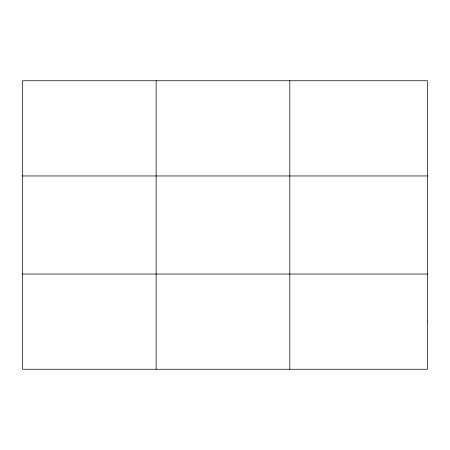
<?xml version="1.0" encoding="UTF-8"?>
<svg xmlns="http://www.w3.org/2000/svg" width="450" height="450" viewBox="0 0 450 450"><rect width="100%" height="100%" fill="white"/><g stroke="black" fill="none" stroke-linecap="round" stroke-linejoin="round"><path stroke-width="0.67" d="M156.15 80.747L156.15 369.253M289.8 80.747L289.8 369.253M22.5 175.956L427.5 175.956M22.5 274.044L427.5 274.044M427.5 321.649L427.5 369.253L22.5 369.253L22.5 80.747L427.5 80.747L427.5 321.649"/></g></svg>
